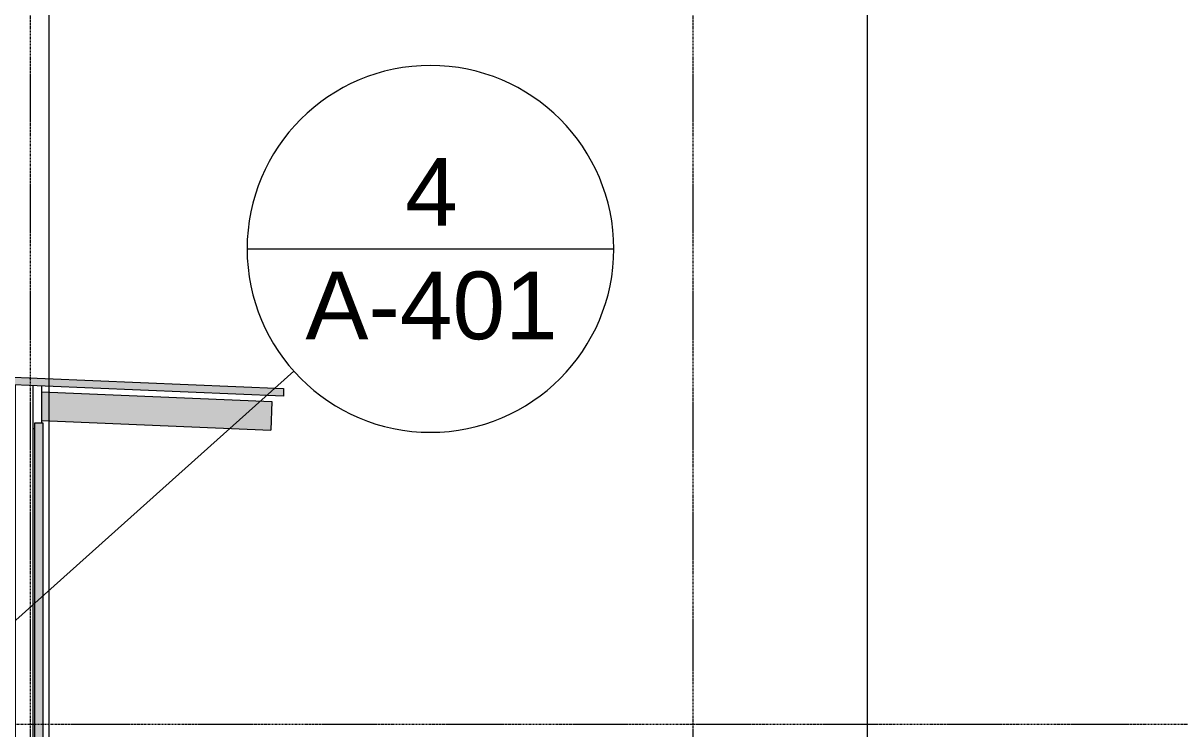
# Model space of a CAD drawing. Header units: inches. Extents: x -55396 to -733, y -290 to 853.
# Drawn here: x -19283.9 to -18981.1, y 256.8 to 441.5 of the extents above; entities that cross this region are included whole.
import ezdxf

# ---------------------------------------------------------------- set-up
doc = ezdxf.new("R2010")
doc.units = ezdxf.units.IN
doc.header["$MEASUREMENT"] = 0
doc.linetypes.add('Grid Line 1_2_', pattern=[0.875, 0.5, -0.125, 0.125, -0.125])
for name, color, linetype, lineweight in [('A-ANNO-SYMB', 150, 'Continuous', 9), ('A-CLNG', 13, 'Continuous', 9), ('A-FLOR-LEVL', 51, 'Continuous', 9), ('A-GLAZ-CWMG', 51, 'Continuous', 9), ('A-ROOF', 132, 'Continuous', 9), ('A-WALL-PATT', 111, 'Continuous', 25), ('G-ANNO-SYMB', 111, 'Continuous', 9), ('L-SITE-WALL', 31, 'Continuous', 9), ('S-BEAM', 12, 'Continuous', 9), ('S-GRID', 1, 'Continuous', 9)]:
    doc.layers.add(name, color=color, linetype=linetype, lineweight=lineweight)
doc.styles.add('Arial_2', font='arial.ttf', dxfattribs={"height": 17.703593})

# ---------------------------------------------------------------- blocks, each defined once
blk = doc.blocks.new('Rectangular Mullion - Profile_Polycarbonate_Upper and left-1189832-Section 7')
at = {"layer": 'A-GLAZ-CWMG'}
blk.add_hatch(color=256, dxfattribs=at).paths.add_polyline_path([(22370.68, 191.28), (22372.8, 191.28), (22372.8, 336.84), (22370.68, 336.84), (22370.68, 193.61)], flags=0)
for p, q in [((22370.68, 336.84), (22372.8, 336.84)), ((22370.68, 191.28), (22370.68, 336.84)), ((22372.8, 336.84), (22372.8, 191.28)), ((22372.8, 191.28), (22370.68, 191.28))]:
    blk.add_line(p, q, dxfattribs=at)
blk = doc.blocks.new('Dimension Lumber - 5_5 x 7_5 Glulam-1238720-Section 7')
at = {"layer": 'S-BEAM'}
blk.add_hatch(color=256, dxfattribs=at).paths.add_polyline_path([(22432.49, 334.97), (22432.8, 342.47), (22372.56, 344.98), (22372.56, 337.47), (22414.26, 335.73)], flags=0)
for p, q in [((22372.56, 344.98), (22432.8, 342.47)), ((22432.8, 342.47), (22432.49, 334.97)), ((22372.56, 337.47), (22432.49, 334.97))]:
    blk.add_line(p, q, dxfattribs=at)
blk = doc.blocks.new('Section - Callout Head-19020-Section 7')
at = {"layer": 'A-ANNO-SYMB'}
blk.add_line((22871.23, 385.36), (22967.23, 385.36), dxfattribs=at)
for start, end in [(0, 180), (180, 360)]:
    blk.add_arc((22919.23, 385.36), 48, start, end, dxfattribs=at)

msp = doc.modelspace()

# ---------------------------------------------------------------- hatches: boundary and pattern name
at = {"layer": 'A-ROOF', "lineweight": 5}
msp.add_hatch(color=256, dxfattribs=at).paths.add_polyline_path([(-19215.75, 343.84), (-19215.75, 345.84), (-20531.1, 400.65), (-20531.1, 398.65), (-19237.29, 344.74)], flags=0)
at = {"layer": 'A-WALL-PATT', "lineweight": 9}
h = msp.add_hatch(dxfattribs=at)
h.set_pattern_fill('FP_19', color=256, style=0, pattern_type=2)
h.set_pattern_definition([(90, (22306.069, 0), (-8, 5e-16), [])])
h.paths.add_polyline_path([(-19301.63, 241.11), (-19301.8, 241.19), (-19301.65, 241.2)], flags=0)
h.paths.add_polyline_path([(-20529.75, 192), (-19313.37, 192), (-19313.37, 241.75), (-19311.37, 241.75), (-19311.32, 193.37), (-19311.19, 193.43), (-19303.45, 193.41), (-19303.45, 240.83), (-19302.15, 240.83), (-19302.15, 241.11), (-19301.63, 241.11), (-19301.63, 240.83), (-19299.55, 240.83), (-19299.55, 192), (-19281.25, 192), (-19281.25, 346.57), (-20266.37, 387.62), (-20266.37, 238.94), (-20529.75, 238.94), (-20529.75, 193.61)], flags=0)
h.paths.add_polyline_path([(-19309.05, 237.31), (-19309.56, 237.4), (-19310.04, 237.85), (-19310.04, 241.11), (-19309.52, 241.11), (-19309.46, 237.8), (-19308.98, 237.4)], flags=0)
h.paths.add_polyline_path([(-19314.83, 239.46), (-19314.83, 239.54), (-19314.37, 240), (-19314.31, 243.5), (-19298.87, 242.63), (-19298.85, 239.97), (-19298.94, 240), (-19298.94, 242.63), (-19314.31, 243.43), (-19314.37, 239.91), (-19314.76, 239.53)], flags=0)
h.paths.add_polyline_path([(-19309.85, 241.19), (-19309.85, 241.3), (-19302.23, 241.3), (-19302.28, 241.19), (-19309.52, 241.19)], flags=0)

# ---------------------------------------------------------------- linework, layer by layer
at = {"layer": 'A-ANNO-SYMB'}
msp.add_line((-19285.79, 285.25), (-19213.02, 350.38), dxfattribs=at)
at = {"layer": 'A-CLNG'}
for p, q in [((-19278.99, 336.84), (-19278.99, 346.48)), ((-19280.87, 335.3), (-19281.25, 335.31))]:
    msp.add_line(p, q, dxfattribs=at)
at = {"layer": 'A-FLOR-LEVL', "linetype": 'Grid Line 1_2_'}
msp.add_line((-21289.95, 258), (-18424.18, 258), dxfattribs=at)
at = {"layer": 'A-ROOF'}
for p, q in [((-20531.1, 400.65), (-19215.75, 345.84)), ((-19215.75, 343.84), (-20531.1, 398.65)), ((-19215.75, 345.84), (-19215.75, 343.84))]:
    msp.add_line(p, q, dxfattribs=at)
at = {"layer": 'G-ANNO-SYMB'}
for p, q in [((-19277.19, 545.16), (-19277.19, -79.66)), ((-19062.92, 545.16), (-19062.92, -79.66))]:
    msp.add_line(p, q, dxfattribs=at)
at = {"layer": 'L-SITE-WALL'}
msp.add_line((-19281.25, 192), (-19281.25, 346.57), dxfattribs=at)
at = {"layer": 'S-GRID', "linetype": 'Grid Line 1_2_'}
for p, q in [((-19282, -273.16), (-19282, 738.66)), ((-19108.5, -273.16), (-19108.5, 738.66)), ((-19108.5, -273.16), (-19108.5, 738.66))]:
    msp.add_line(p, q, dxfattribs=at)

# ---------------------------------------------------------------- block references
at = {"layer": 'A-ANNO-SYMB'}
msp.add_blockref('Section - Callout Head-19020-Section 7', (-42096.49, -2.96), dxfattribs=at)
at = {"layer": 'A-GLAZ-CWMG'}
msp.add_blockref('Rectangular Mullion - Profile_Polycarbonate_Upper and left-1189832-Section 7', (-41651.55, 0), dxfattribs=at)
at = {"layer": 'S-BEAM'}
msp.add_blockref('Dimension Lumber - 5_5 x 7_5 Glulam-1238720-Section 7', (-41651.55, 0), dxfattribs=at)

# ---------------------------------------------------------------- texts
at = {"layer": 'A-ANNO-SYMB', "attachment_point": 2, "line_spacing_factor": 0.938532, "style": 'Arial_2'}
for s, insert, char_height, width in [('4', (-19176.98, 406.21), 17.7, 16.416), ('A-401', (-19176.98, 376.45), 17.704, 78.624)]:
    msp.add_mtext(s, dxfattribs=dict(at, insert=insert, char_height=char_height, width=width))

doc.saveas('drawing.dxf')
